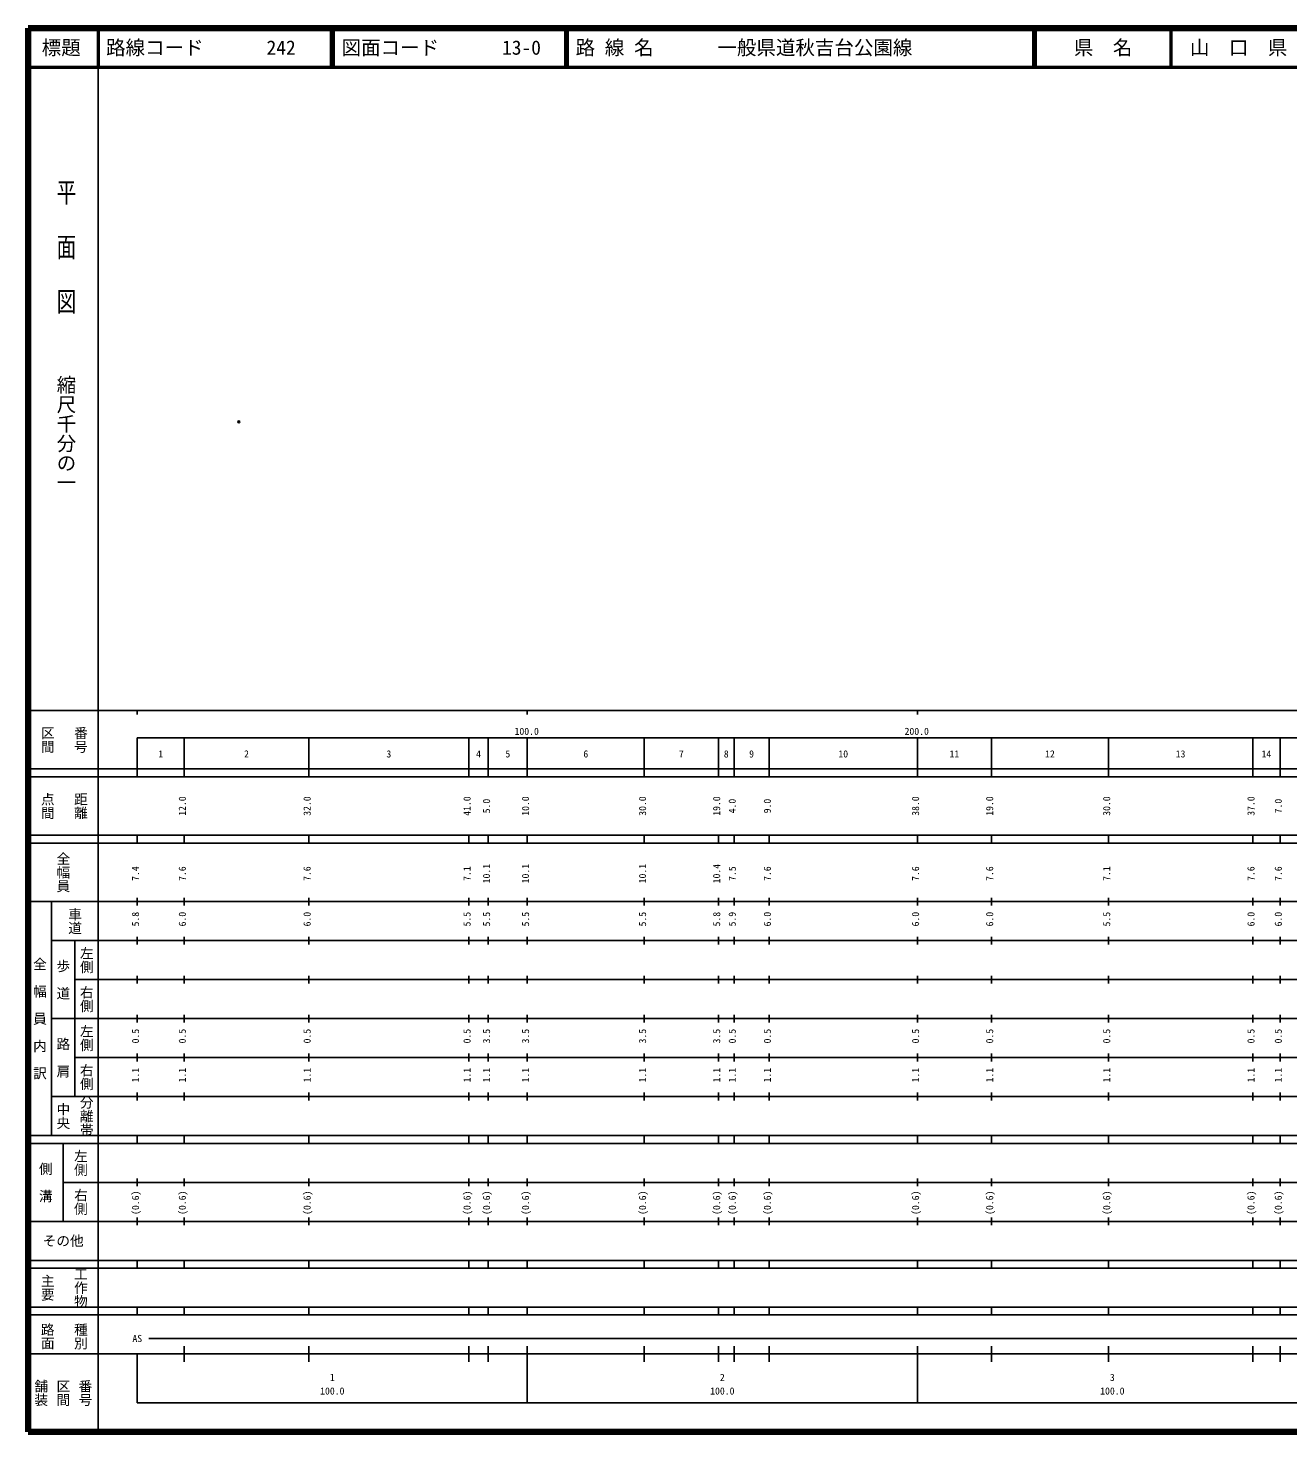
# Model space of a CAD drawing. Units: millimetres on the paper. Extents: x 40 to 680, y 20 to 380.
# Drawn here: x 40 to 363, y 20 to 380 of the extents above; entities that cross this region are included whole.
import ezdxf
from ezdxf.enums import TextEntityAlignment as Align

# ---------------------------------------------------------------- set-up
doc = ezdxf.new("R2010")
doc.units = ezdxf.units.MM
doc.header["$PDMODE"] = 32
doc.header["$PDSIZE"] = 0.5
doc.layers.add('M-OTRS', color=6, linetype='Continuous')
doc.layers.add('M-TTL-TXT', color=7, linetype='Continuous')
for name, color, linetype, lineweight in [('M-TTL', 2, 'Continuous', 140), ('M-TTL-BAND', 7, 'Continuous', 25), ('M-TTL-LINE', 7, 'Continuous', 50)]:
    doc.layers.add(name, color=color, linetype=linetype, lineweight=lineweight)
doc.styles.add('@ＭＳ ゴシック', font='')
doc.styles.add('ＭＳ ゴシック', font='')
doc.styles.get('@ＭＳ ゴシック').set_extended_font_data('@MS Gothic')
doc.styles.get('ＭＳ ゴシック').set_extended_font_data('MS Gothic')

msp = doc.modelspace()

# ---------------------------------------------------------------- linework, layer by layer
at = {"layer": 'M-OTRS'}
msp.add_point((94.008, 279.034), dxfattribs=at)
at = {"layer": 'M-TTL'}
for p, q in [((40, 380), (40, 20)), ((680, 380), (40, 380)), ((40, 20), (680, 20))]:
    msp.add_line(p, q, dxfattribs=at)
at = {"layer": 'M-TTL-BAND'}
for p, q in [((58, 370), (58, 20)), ((40, 205), (579, 205)), ((68, 205), (68, 204)), ((168, 205), (168, 204)), ((268, 205), (268, 204)), ((68, 198), (579, 198)), ((68, 198), (68, 188)), ((80, 188), (80, 198)), ((112, 188), (112, 198)), ((153, 188), (153, 198)), ((158, 188), (158, 198)), ((168, 188), (168, 198)), ((198, 188), (198, 198)), ((217, 188), (217, 198)), ((221, 188), (221, 198)), ((230, 188), (230, 198)), ((268, 188), (268, 198)), ((287, 188), (287, 198)), ((317, 188), (317, 198)), ((354, 188), (354, 198)), ((361, 188), (361, 198)), ((40, 190), (579, 190)), ((40, 188), (579, 188)), ((40, 173), (579, 173)), ((68, 171), (68, 173)), ((80, 171), (80, 173)), ((112, 171), (112, 173)), ((153, 171), (153, 173)), ((158, 171), (158, 173)), ((168, 171), (168, 173)), ((198, 171), (198, 173)), ((217, 171), (217, 173)), ((221, 171), (221, 173)), ((230, 171), (230, 173)), ((268, 171), (268, 173)), ((287, 171), (287, 173)), ((317, 171), (317, 173)), ((354, 171), (354, 173)), ((361, 171), (361, 173)), ((40, 171), (579, 171)), ((40, 156), (579, 156)), ((46, 96), (46, 156)), ((68, 155), (68, 157)), ((80, 155), (80, 157)), ((112, 155), (112, 157)), ((153, 155), (153, 157)), ((158, 155), (158, 157)), ((168, 155), (168, 157)), ((198, 155), (198, 157)), ((217, 155), (217, 157)), ((221, 155), (221, 157)), ((230, 155), (230, 157)), ((268, 155), (268, 157)), ((287, 155), (287, 157)), ((317, 155), (317, 157)), ((354, 155), (354, 157)), ((361, 155), (361, 157)), ((46, 146), (579, 146)), ((52, 146), (52, 106)), ((68, 145), (68, 147)), ((80, 145), (80, 147)), ((112, 145), (112, 147)), ((153, 145), (153, 147)), ((158, 145), (158, 147)), ((168, 145), (168, 147)), ((198, 145), (198, 147)), ((217, 145), (217, 147)), ((221, 145), (221, 147)), ((230, 145), (230, 147)), ((268, 145), (268, 147)), ((287, 145), (287, 147)), ((317, 145), (317, 147)), ((354, 145), (354, 147)), ((361, 145), (361, 147)), ((68, 135), (68, 137)), ((80, 135), (80, 137)), ((112, 135), (112, 137)), ((153, 135), (153, 137)), ((158, 135), (158, 137)), ((168, 135), (168, 137)), ((198, 135), (198, 137)), ((217, 135), (217, 137)), ((221, 135), (221, 137)), ((230, 135), (230, 137)), ((268, 135), (268, 137)), ((287, 135), (287, 137)), ((317, 135), (317, 137)), ((354, 135), (354, 137)), ((361, 135), (361, 137)), ((52, 136), (579, 136)), ((46, 126), (579, 126)), ((68, 125), (68, 127)), ((80, 125), (80, 127)), ((112, 125), (112, 127)), ((153, 125), (153, 127)), ((158, 125), (158, 127)), ((168, 125), (168, 127)), ((198, 125), (198, 127)), ((217, 125), (217, 127)), ((221, 125), (221, 127)), ((230, 125), (230, 127)), ((268, 125), (268, 127)), ((287, 125), (287, 127)), ((317, 125), (317, 127)), ((354, 125), (354, 127)), ((361, 125), (361, 127)), ((52, 116), (579, 116)), ((68, 115), (68, 117)), ((80, 115), (80, 117)), ((112, 115), (112, 117)), ((153, 115), (153, 117)), ((158, 115), (158, 117)), ((168, 115), (168, 117)), ((198, 115), (198, 117)), ((217, 115), (217, 117)), ((221, 115), (221, 117)), ((230, 115), (230, 117)), ((268, 115), (268, 117)), ((287, 115), (287, 117)), ((317, 115), (317, 117)), ((354, 115), (354, 117)), ((361, 115), (361, 117)), ((46, 106), (579, 106)), ((68, 105), (68, 107)), ((80, 105), (80, 107)), ((112, 105), (112, 107)), ((153, 105), (153, 107)), ((158, 105), (158, 107)), ((168, 105), (168, 107)), ((198, 105), (198, 107)), ((217, 105), (217, 107)), ((221, 105), (221, 107)), ((230, 105), (230, 107)), ((268, 105), (268, 107)), ((287, 105), (287, 107)), ((317, 105), (317, 107)), ((354, 105), (354, 107)), ((361, 105), (361, 107)), ((40, 96), (579, 96)), ((40, 94), (579, 94)), ((49, 94), (49, 74)), ((68, 94), (68, 96)), ((80, 94), (80, 96)), ((112, 94), (112, 96)), ((153, 94), (153, 96)), ((158, 94), (158, 96)), ((168, 94), (168, 96)), ((198, 94), (198, 96)), ((217, 94), (217, 96)), ((221, 94), (221, 96)), ((230, 94), (230, 96)), ((268, 94), (268, 96)), ((287, 94), (287, 96)), ((317, 94), (317, 96)), ((354, 94), (354, 96)), ((361, 94), (361, 96)), ((49, 84), (579, 84)), ((68, 83), (68, 85)), ((80, 83), (80, 85)), ((112, 83), (112, 85)), ((153, 83), (153, 85)), ((158, 83), (158, 85)), ((168, 83), (168, 85)), ((198, 83), (198, 85)), ((217, 83), (217, 85)), ((221, 83), (221, 85)), ((230, 83), (230, 85)), ((268, 83), (268, 85)), ((287, 83), (287, 85)), ((317, 83), (317, 85)), ((354, 83), (354, 85)), ((361, 83), (361, 85)), ((40, 74), (579, 74)), ((68, 73), (68, 75)), ((80, 73), (80, 75)), ((112, 73), (112, 75)), ((153, 73), (153, 75)), ((158, 73), (158, 75)), ((168, 73), (168, 75)), ((198, 73), (198, 75)), ((217, 73), (217, 75)), ((221, 73), (221, 75)), ((230, 73), (230, 75)), ((268, 73), (268, 75)), ((287, 73), (287, 75)), ((317, 73), (317, 75)), ((354, 73), (354, 75)), ((361, 73), (361, 75)), ((40, 64), (579, 64)), ((40, 62), (579, 62)), ((68, 62), (68, 64)), ((80, 62), (80, 64)), ((112, 62), (112, 64)), ((153, 62), (153, 64)), ((158, 62), (158, 64)), ((168, 62), (168, 64)), ((198, 62), (198, 64)), ((217, 62), (217, 64)), ((221, 62), (221, 64)), ((230, 62), (230, 64)), ((268, 62), (268, 64)), ((287, 62), (287, 64)), ((317, 62), (317, 64)), ((354, 62), (354, 64)), ((361, 62), (361, 64)), ((40, 52), (579, 52)), ((68, 50), (68, 52)), ((80, 50), (80, 52)), ((112, 50), (112, 52)), ((153, 50), (153, 52)), ((158, 50), (158, 52)), ((168, 50), (168, 52)), ((198, 50), (198, 52)), ((217, 50), (217, 52)), ((221, 50), (221, 52)), ((230, 50), (230, 52)), ((268, 50), (268, 52)), ((287, 50), (287, 52)), ((317, 50), (317, 52)), ((354, 50), (354, 52)), ((361, 50), (361, 52)), ((40, 50), (579, 50)), ((71, 44), (565, 44)), ((40, 40), (579, 40)), ((68, 40), (68, 27.5)), ((80, 38), (80, 42)), ((112, 38), (112, 42)), ((153, 38), (153, 42)), ((158, 38), (158, 42)), ((168, 27.5), (168, 42)), ((198, 38), (198, 42)), ((217, 38), (217, 42)), ((221, 38), (221, 42)), ((230, 38), (230, 42)), ((268, 27.5), (268, 42)), ((287, 38), (287, 42)), ((317, 38), (317, 42)), ((354, 38), (354, 42)), ((361, 38), (361, 42)), ((68, 27.5), (579, 27.5))]:
    msp.add_line(p, q, dxfattribs=at)
at = {"layer": 'M-TTL-LINE'}
for p, q in [((58, 380), (58, 370)), ((117.75, 380), (117.75, 370)), ((118.25, 380), (118.25, 370)), ((177.75, 380), (177.75, 370)), ((178.25, 380), (178.25, 370)), ((297.75, 380), (297.75, 370)), ((298.25, 380), (298.25, 370)), ((333, 380), (333, 370)), ((40, 370), (680, 370))]:
    msp.add_line(p, q, dxfattribs=at)

# ---------------------------------------------------------------- texts
at = {"layer": 'M-TTL-BAND', "style": '@ＭＳ ゴシック', "width": 1.4}
msp.add_text('平  面  図', height=3.666, rotation=270, dxfattribs=at).set_placement((49.777, 306.475), align=Align.MIDDLE_RIGHT)
at = {"layer": 'M-TTL-BAND', "style": '@ＭＳ ゴシック'}
msp.add_text('縮尺千分の一', height=3.666, rotation=270, dxfattribs=at).set_placement((49.777, 261.03), align=Align.MIDDLE_RIGHT)
for s, p in [('区間', (45, 197.5)), ('番号', (53.5, 197.5)), ('点間', (45, 180.5)), ('距離', (53.5, 180.5)), ('全幅員', (49, 163.5)), ('車道', (52, 151)), ('左側', (55, 141)), ('全\u3000幅\u3000員\u3000内\u3000訳', (43, 126)), ('歩\u3000道', (49, 136)), ('右側', (55, 131)), ('左側', (55, 121)), ('路\u3000肩', (49, 116)), ('右側', (55, 111)), ('分離帯', (55, 101)), ('中央', (49, 101)), ('左側', (53.5, 89)), ('側\u3000溝', (44.5, 84)), ('右側', (53.5, 79)), ('工作物', (53.5, 57)), ('主要', (45, 57)), ('路面', (45, 44.5)), ('種別', (53.5, 44.5)), ('舗装', (43.333, 30)), ('区間', (49, 30)), ('番号', (54.667, 30))]:
    msp.add_text(s, height=2.566, rotation=270, dxfattribs=at).set_placement(p, align=Align.MIDDLE_CENTER)
at = {"layer": 'M-TTL-BAND', "style": 'ＭＳ ゴシック'}
for s, p in [('100.0', (167.844, 198.195)), ('200.0', (267.844, 198.195)), ('1', (74, 192.405)), ('2', (96, 192.405)), ('3', (132.5, 192.405)), ('4', (155.5, 192.405)), ('5', (163, 192.405)), ('6', (183, 192.405)), ('7', (207.5, 192.405)), ('8', (219, 192.405)), ('9', (225.5, 192.405)), ('10', (249, 192.405)), ('11', (277.5, 192.405)), ('12', (302, 192.405)), ('13', (335.5, 192.405)), ('14', (357.5, 192.405)), ('AS', (68, 42.5)), ('1', (118, 32.523)), ('2', (218, 32.523)), ('3', (318, 32.523)), ('100.0', (118, 29.033)), ('100.0', (218, 29.033)), ('100.0', (318, 29.033))]:
    msp.add_text(s, height=1.833, dxfattribs=at).set_placement(p, align=Align.BOTTOM_CENTER)
for s, p in [('12.0', (81, 180.5)), ('32.0', (113, 180.5)), ('41.0', (154, 180.5)), ('5.0', (159, 180.5)), ('10.0', (169, 180.5)), ('30.0', (199, 180.5)), ('19.0', (218, 180.5)), ('4.0', (222, 180.5)), ('9.0', (231, 180.5)), ('38.0', (269, 180.5)), ('19.0', (288, 180.5)), ('30.0', (318, 180.5)), ('37.0', (355, 180.5)), ('7.0', (362, 180.5)), ('7.4', (69, 163.174)), ('7.6', (81, 163.174)), ('7.6', (113, 163.174)), ('7.1', (154, 163.174)), ('10.1', (159, 163.174)), ('10.1', (169, 163.174)), ('10.1', (199, 163.174)), ('10.4', (218, 163.174)), ('7.5', (222, 163.174)), ('7.6', (231, 163.174)), ('7.6', (269, 163.174)), ('7.6', (288, 163.174)), ('7.1', (318, 163.174)), ('7.6', (355, 163.174)), ('7.6', (362, 163.174)), ('5.8', (69, 151.5)), ('6.0', (81, 151.5)), ('6.0', (113, 151.5)), ('5.5', (154, 151.5)), ('5.5', (159, 151.5)), ('5.5', (169, 151.5)), ('5.5', (199, 151.5)), ('5.8', (218, 151.5)), ('5.9', (222, 151.5)), ('6.0', (231, 151.5)), ('6.0', (269, 151.5)), ('6.0', (288, 151.5)), ('5.5', (318, 151.5)), ('6.0', (355, 151.5)), ('6.0', (362, 151.5)), ('0.5', (69, 121.5)), ('0.5', (81, 121.5)), ('0.5', (113, 121.5)), ('0.5', (154, 121.5)), ('3.5', (159, 121.5)), ('3.5', (169, 121.5)), ('3.5', (199, 121.5)), ('3.5', (218, 121.5)), ('0.5', (222, 121.5)), ('0.5', (231, 121.5)), ('0.5', (269, 121.5)), ('0.5', (288, 121.5)), ('0.5', (318, 121.5)), ('0.5', (355, 121.5)), ('0.5', (362, 121.5)), ('1.1', (69, 111.5)), ('1.1', (81, 111.5)), ('1.1', (113, 111.5)), ('1.1', (154, 111.5)), ('1.1', (159, 111.5)), ('1.1', (169, 111.5)), ('1.1', (199, 111.5)), ('1.1', (218, 111.5)), ('1.1', (222, 111.5)), ('1.1', (231, 111.5)), ('1.1', (269, 111.5)), ('1.1', (288, 111.5)), ('1.1', (318, 111.5)), ('1.1', (355, 111.5)), ('1.1', (362, 111.5)), ('(0.6)', (69, 78.764)), ('(0.6)', (81, 78.764)), ('(0.6)', (113, 78.764)), ('(0.6)', (154, 78.764)), ('(0.6)', (159, 78.764)), ('(0.6)', (169, 78.764)), ('(0.6)', (199, 78.764)), ('(0.6)', (218, 78.764)), ('(0.6)', (222, 78.764)), ('(0.6)', (231, 78.764)), ('(0.6)', (269, 78.764)), ('(0.6)', (288, 78.764)), ('(0.6)', (318, 78.764)), ('(0.6)', (355, 78.764)), ('(0.6)', (362, 78.764))]:
    msp.add_text(s, height=1.833, rotation=90, dxfattribs=at).set_placement(p, align=Align.BOTTOM_CENTER)
msp.add_text('その他', height=2.566, dxfattribs=at).set_placement((49, 69), align=Align.MIDDLE_CENTER)
at = {"layer": 'M-TTL-TXT', "style": 'ＭＳ ゴシック'}
for s, p in [('標題', (48.5, 375)), ('県\u3000名', (315.625, 375)), ('山\u3000口\u3000県', (350.375, 375))]:
    msp.add_text(s, height=3.666, dxfattribs=at).set_placement(p, align=Align.MIDDLE_CENTER)
for s, p in [('路線コード', (60, 375)), ('242', (101.142, 375)), ('図面コード', (120.38, 375)), ('13-0', (161.521, 375)), ('路 線 名', (180.38, 375)), ('一般県道秋吉台公園線', (216.734, 375))]:
    msp.add_text(s, height=3.666, dxfattribs=at).set_placement(p, align=Align.MIDDLE_LEFT)

doc.saveas('drawing.dxf')
